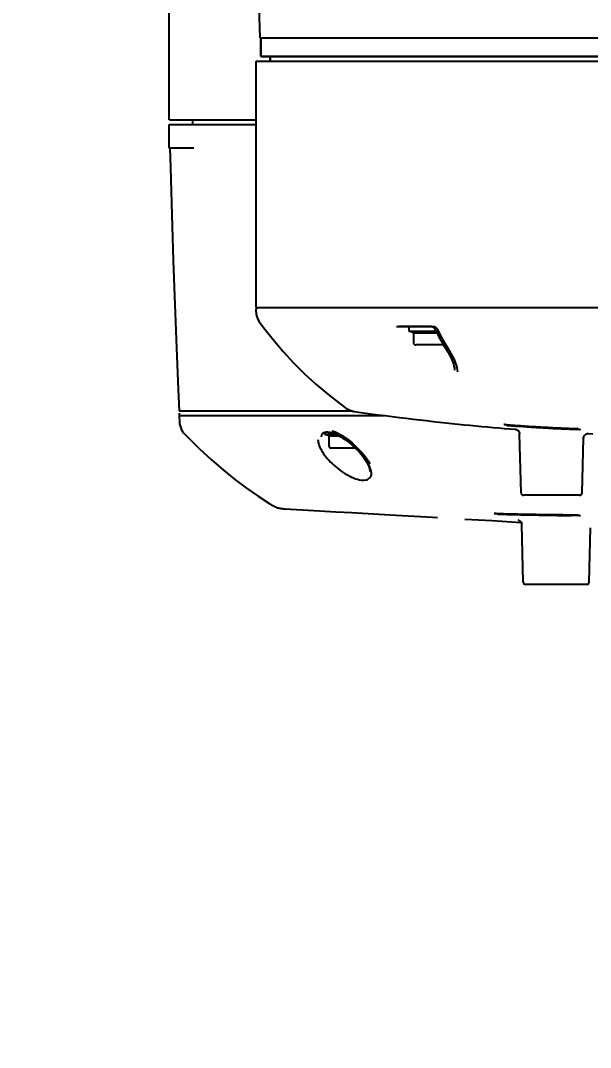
# Model space of a CAD drawing. Header units: millimetres. Extents: x 5828 to 6704, y 123 to 421.
# Drawn here: x 6600.92 to 6607, y 214.1 to 225.04 of the extents above; entities that cross this region are included whole.
import ezdxf

# ---------------------------------------------------------------- set-up
doc = ezdxf.new("R2010")
doc.units = ezdxf.units.MM
doc.linetypes.add('BANKLINE1', pattern=[5.5, 4, -1.5])
doc.layers.add('00_COMPONENTS', color=7, linetype='BANKLINE1')
doc.layers.add('外形图', color=7, linetype='Continuous')
doc.styles.add('微软雅黑', font='msyh.ttc', dxfattribs={"height": 2.1})
doc.dimstyles.new('尺寸标注_1_20比例', dxfattribs={"dimtxt": 2.1, "dimasz": 1.7, "dimexe": 0.5, "dimexo": 0.4, "dimgap": 0.5, "dimtad": 1, "dimdec": 1, "dimlfac": 20, "dimdsep": 46, "dimtxsty": '微软雅黑', "dimcen": 0.09, "dimadec": 0, "dimazin": 0, "dimtp": 0.01, "dimtm": 0.01, "dimtfac": 1, "dimtdec": 1, "dimtofl": 0, "dimtmove": 0, "dimatfit": 3, "dimfxl": 1, "dimtolj": 1, "dimarcsym": 0})

# ---------------------------------------------------------------- blocks, each defined once
blk = doc.blocks.new('*D1538')
at = {"layer": '00_COMPONENTS', "color": 0, "linetype": 'ByBlock', "lineweight": -2, "ltscale": 20}
for p, q in [((6574.469, 229.883), (6574.639, 229.883)), ((6649.886, 223.799), (6656.487, 222.635))]:
    blk.add_line(p, q, dxfattribs=at)
blk.add_arc((6615.38, 229.883), 41.241, 182.3619, 347.6381, dxfattribs=at)
at = {"layer": '00_COMPONENTS', "color": 0}
for points in [[(6574.457, 228.189), (6573.89, 228.177), (6574.139, 229.883)], [(6655.943, 220.999), (6655.387, 221.109), (6655.995, 222.721)]]:
    blk.add_solid(points, dxfattribs=at)
at = {"layer": 'Defpoints', "color": 0}
for p in [(6574.069, 229.883), (6615.38, 229.883), (6649.492, 223.868), (6592.718, 195.426)]:
    blk.add_point(p, dxfattribs=at)
at = {"layer": '00_COMPONENTS', "color": 0, "insert": (6611.924, 190.383), "char_height": 2.1, "attachment_point": 5, "rotation": 355, "style": '微软雅黑'}
blk.add_mtext('\\A1;+\\A1;170%%d', dxfattribs=at)

msp = doc.modelspace()

# ---------------------------------------------------------------- linework, layer by layer
at = {"layer": '外形图', "linetype": 'Continuous'}
for p, q in [((6603.4728, 224.8579), (6603.4447, 225.9307)), ((6602.505, 223.9829), (6602.505, 225.3298)), ((6603.4728, 224.8579), (6610.1893, 224.8579)), ((6603.48, 224.8579), (6603.48, 224.6579)), ((6603.48, 224.6579), (6603.48, 224.8579)), ((6603.43, 224.4829), (6603.43, 224.6079)), ((6603.4301, 224.6079), (6612.3298, 224.6079)), ((6612.2799, 224.6579), (6603.48, 224.6579)), ((6603.48, 224.6579), (6612.2799, 224.6579)), ((6603.58, 224.6579), (6603.58, 224.6079)), ((6603.58, 224.6079), (6603.58, 224.6579)), ((6603.43, 221.9829), (6603.43, 224.4829)), ((6602.505, 223.9329), (6603.43, 223.9329)), ((6602.505, 223.6829), (6602.505, 223.9329)), ((6602.5051, 223.9829), (6603.43, 223.9829)), ((6602.755, 223.9329), (6602.755, 223.9829)), ((6602.7663, 223.6829), (6602.505, 223.6829)), ((6603.4296, 221.9349), (6603.4296, 221.9679)), ((6603.43, 221.9829), (6612.7654, 221.9829)), ((6603.4296, 221.9349), (6603.4315, 221.9104)), ((6603.4315, 221.9104), (6603.4364, 221.8884)), ((6603.4364, 221.8884), (6603.4443, 221.8673)), ((6604.9271, 221.7829), (6605.324, 221.7829)), ((6605.2996, 221.7829), (6604.9493, 221.7829)), ((6605.06, 221.7829), (6605.06, 221.7329)), ((6605.06, 221.7329), (6605.3476, 221.7329)), ((6605.1075, 221.7156), (6605.0698, 221.7293)), ((6605.3354, 221.7559), (6605.3374, 221.7524)), ((6605.3396, 221.7481), (6605.3374, 221.7524)), ((6605.3426, 221.7423), (6605.3396, 221.7481)), ((6605.362, 221.7524), (6605.3704, 221.7363)), ((6605.3704, 221.7363), (6605.3931, 221.6935)), ((6605.1075, 221.7156), (6605.3567, 221.7156)), ((6605.1075, 221.7156), (6605.1075, 221.6104)), ((6605.4275, 221.5854), (6605.1325, 221.5854)), ((6605.4634, 221.5677), (6605.4876, 221.5266)), ((6605.4775, 221.5024), (6605.4806, 221.4971)), ((6605.4806, 221.4971), (6605.498, 221.4662)), ((6605.498, 221.4662), (6605.5125, 221.4368)), ((6605.5255, 221.4606), (6605.5412, 221.4286)), ((6602.6102, 220.8829), (6604.4482, 220.8829)), ((6602.6107, 220.8579), (6602.6107, 220.8329)), ((6604.4801, 220.8758), (6604.573, 220.8629)), ((6602.6107, 220.8329), (6602.6145, 220.7549)), ((6602.6107, 220.8329), (6602.6127, 220.8329)), ((6602.6127, 220.8329), (6602.6234, 220.8329)), ((6602.6234, 220.8329), (6602.6537, 220.8329)), ((6602.6537, 220.8329), (6602.7018, 220.8329)), ((6602.7018, 220.8329), (6602.9527, 220.8329)), ((6602.9527, 220.8329), (6602.9861, 220.8329)), ((6602.9861, 220.8329), (6603.0109, 220.8329)), ((6603.0109, 220.8329), (6603.0713, 220.8329)), ((6603.0713, 220.8329), (6603.2065, 220.8329)), ((6603.2065, 220.8329), (6603.2445, 220.8329)), ((6603.2445, 220.8329), (6603.2518, 220.8329)), ((6603.2518, 220.8329), (6603.2918, 220.8329)), ((6603.2918, 220.8329), (6603.3096, 220.8329)), ((6603.3096, 220.8329), (6603.3579, 220.8329)), ((6603.3579, 220.8329), (6603.3924, 220.8329)), ((6603.3924, 220.8329), (6603.4093, 220.8329)), ((6603.4093, 220.8329), (6603.4746, 220.8329)), ((6603.4746, 220.8329), (6603.4926, 220.8329)), ((6603.4926, 220.8329), (6603.5184, 220.8329)), ((6603.5184, 220.8329), (6603.5252, 220.8329)), ((6603.5252, 220.8329), (6603.641, 220.8329)), ((6603.641, 220.8329), (6603.6642, 220.8329)), ((6603.6642, 220.8329), (6603.6739, 220.8329)), ((6603.6739, 220.8329), (6603.6916, 220.8329)), ((6603.6916, 220.8329), (6603.7033, 220.8329)), ((6603.7033, 220.8329), (6603.7087, 220.8329)), ((6603.7087, 220.8329), (6603.7407, 220.8329)), ((6603.7407, 220.8329), (6603.7573, 220.8329)), ((6603.7573, 220.8329), (6603.7664, 220.8329)), ((6603.7664, 220.8329), (6603.7807, 220.8329)), ((6603.7807, 220.8329), (6603.8055, 220.8329)), ((6603.8055, 220.8329), (6604.0703, 220.8329)), ((6604.0703, 220.8329), (6604.1175, 220.8329)), ((6604.1175, 220.8329), (6604.2536, 220.8328)), ((6604.2536, 220.8328), (6604.2595, 220.8328)), ((6604.2595, 220.8328), (6604.2786, 220.8328)), ((6604.2786, 220.8328), (6604.2964, 220.8328)), ((6604.2964, 220.8328), (6604.3385, 220.8328)), ((6604.3385, 220.8328), (6604.3789, 220.8328)), ((6604.3789, 220.8328), (6604.4608, 220.8328)), ((6604.4608, 220.8328), (6604.4784, 220.8327)), ((6604.4784, 220.8327), (6604.5037, 220.8327)), ((6604.5037, 220.8327), (6604.5693, 220.8327)), ((6604.5693, 220.8327), (6604.745, 220.8327)), ((6604.745, 220.8327), (6604.7539, 220.8327)), ((6604.7539, 220.8327), (6604.7678, 220.8327)), ((6604.7678, 220.8327), (6604.7932, 220.8327)), ((6604.7932, 220.8327), (6604.8003, 220.8327)), ((6606.0798, 220.7376), (6606.0732, 220.7381)), ((6606.0797, 220.7376), (6606.104, 220.7357)), ((6604.1314, 220.6267), (6604.1336, 220.6315)), ((6604.1336, 220.6315), (6604.1354, 220.6346)), ((6604.1598, 220.6536), (6604.1598, 220.6329)), ((6604.1598, 220.6329), (6604.2779, 220.6329)), ((6604.1673, 220.6557), (6604.178, 220.6573)), ((6604.2073, 220.6156), (6604.1697, 220.6293)), ((6604.178, 220.6573), (6604.19, 220.6579)), ((6604.19, 220.6579), (6604.2031, 220.6572)), ((6604.2031, 220.6572), (6604.2171, 220.6551)), ((6604.2171, 220.6551), (6604.2317, 220.6517)), ((6604.2317, 220.6517), (6604.2469, 220.6467)), ((6604.2392, 220.6707), (6604.2533, 220.6668)), ((6604.2469, 220.6467), (6604.2628, 220.6401)), ((6604.2533, 220.6668), (6604.2675, 220.6618)), ((6604.2628, 220.6401), (6604.269, 220.6372)), ((6604.2675, 220.6618), (6604.2816, 220.6557)), ((6604.269, 220.6372), (6604.2848, 220.6295)), ((6604.2816, 220.6557), (6604.2957, 220.6484)), ((6604.2848, 220.6295), (6604.293, 220.6256)), ((6604.2957, 220.6484), (6604.3097, 220.6404)), ((6604.3097, 220.6404), (6604.3133, 220.6382)), ((6604.3133, 220.6382), (6604.3246, 220.6316)), ((6604.3246, 220.6316), (6604.333, 220.6268)), ((6606.081, 220.737), (6606.1074, 220.735)), ((6606.104, 220.7357), (6606.1441, 220.7327)), ((6606.1069, 220.7281), (6606.1069, 220.737)), ((6606.1074, 220.735), (6606.1629, 220.7308)), ((6606.1354, 220.6907), (6606.1935, 220.6861)), ((6606.1969, 220.686), (6606.1991, 220.6857)), ((6606.1972, 220.686), (6606.1992, 220.6857)), ((6606.2313, 220.6633), (6606.234, 220.6584)), ((6606.2555, 220.0072), (6606.239, 220.638)), ((6606.8587, 220.685), (6606.8521, 220.6853)), ((6606.859, 220.6935), (6606.8524, 220.6937)), ((6606.8796, 220.6843), (6606.8587, 220.685)), ((6606.8623, 220.6923), (6606.859, 220.6935)), ((6606.972, 220.6406), (6606.968, 220.6408)), ((6606.968, 220.6407), (6607.0199, 220.6387)), ((6606.9682, 220.6407), (6606.9681, 220.6407)), ((6606.9691, 220.6407), (6606.9681, 220.6407)), ((6604.1273, 220.6042), (6604.1275, 220.6085)), ((6604.2073, 220.6156), (6604.313, 220.6156)), ((6604.2073, 220.6156), (6604.2073, 220.5104)), ((6604.2932, 220.6255), (6604.2995, 220.6225)), ((6604.2995, 220.6225), (6604.3188, 220.6126)), ((6604.3188, 220.6126), (6604.3387, 220.6014)), ((6604.3387, 220.6014), (6604.3588, 220.5891)), ((6604.3588, 220.5891), (6604.3791, 220.5756)), ((6604.361, 220.6095), (6604.3662, 220.6061)), ((6604.3662, 220.6061), (6604.3832, 220.5947)), ((6604.3791, 220.5756), (6604.3921, 220.5666)), ((6604.3832, 220.5947), (6604.4178, 220.5693)), ((6604.3921, 220.5666), (6604.4225, 220.5437)), ((6604.4178, 220.5693), (6604.4531, 220.5409)), ((6604.4225, 220.5437), (6604.4537, 220.5179)), ((6606.9071, 220.0072), (6606.9224, 220.5919)), ((6606.9224, 220.5919), (6606.923, 220.5983)), ((6604.4891, 220.4854), (6604.2323, 220.4854)), ((6604.4537, 220.5179), (6604.4847, 220.4897)), ((6604.6455, 220.2392), (6604.6455, 220.2383)), ((6604.6455, 220.2383), (6604.6456, 220.234)), ((6606.8818, 219.9829), (6606.2805, 219.9829)), ((6606.8821, 219.9829), (6606.281, 219.9829)), ((6603.6104, 219.8722), (6603.6217, 219.8659)), ((6604.0458, 219.8212), (6604.2814, 219.808)), ((6605.9703, 219.7893), (6605.9782, 219.7891)), ((6605.9743, 219.7884), (6605.9703, 219.7893)), ((6605.9782, 219.7891), (6606.0074, 219.7885)), ((6605.9782, 219.7888), (6606.0101, 219.7881)), ((6606.0074, 219.7885), (6606.0696, 219.7871)), ((6606.0101, 219.7881), (6606.0782, 219.7866)), ((6606.0106, 219.7817), (6606.0106, 219.7888)), ((6606.8525, 219.7667), (6606.7868, 219.7675)), ((6606.8799, 219.766), (6606.7917, 219.767)), ((6606.8475, 219.7747), (6606.8526, 219.7746)), ((6606.8799, 219.7664), (6606.8525, 219.7667)), ((6606.8844, 219.7669), (6606.8884, 219.7659)), ((6605.6571, 219.7297), (6605.9458, 219.7124)), ((6605.9458, 219.7124), (6606.2574, 219.6933)), ((6606.2295, 219.7172), (6606.2303, 219.7169)), ((6606.2326, 219.7166), (6606.2299, 219.7171)), ((6606.2621, 219.6805), (6606.2631, 219.6718)), ((6606.2792, 219.0572), (6606.2631, 219.6718)), ((6606.9807, 219.0572), (6606.9959, 219.635)), ((6606.9555, 219.0329), (6606.3042, 219.0329)), ((6606.9557, 219.0329), (6606.3045, 219.0329))]:
    msp.add_line(p, q, dxfattribs=at)
for points in [[(6602.5116, 223.6829), (6602.5167, 223.477), (6602.5306, 222.9732), (6602.546, 222.4847), (6602.5628, 222.0115), (6602.5809, 221.5535), (6602.6002, 221.1109), (6602.6109, 220.8829)], [(6603.4443, 221.8673), (6603.455, 221.8474), (6603.4602, 221.8397)], [(6603.4602, 221.8397), (6603.5097, 221.7721), (6603.6113, 221.6419), (6603.7182, 221.516), (6603.8303, 221.3946), (6603.9472, 221.2779), (6604.0688, 221.1662), (6604.1949, 221.0595), (6604.3252, 220.9582), (6604.3872, 220.9129)], [(6605.2997, 221.7829), (6605.3011, 221.7828), (6605.3033, 221.7824), (6605.306, 221.7817), (6605.3089, 221.7805), (6605.3121, 221.7789), (6605.3153, 221.777)], [(6605.3153, 221.777), (6605.3185, 221.7747), (6605.3217, 221.7721)], [(6605.3217, 221.7721), (6605.3248, 221.7693), (6605.3277, 221.7662), (6605.3305, 221.7629), (6605.3331, 221.7595), (6605.3354, 221.7559)], [(6605.3241, 221.7829), (6605.3249, 221.7829), (6605.327, 221.7826), (6605.3297, 221.7819), (6605.3327, 221.7808), (6605.336, 221.7792), (6605.3393, 221.7773), (6605.3426, 221.775), (6605.3459, 221.7724), (6605.3491, 221.7695), (6605.3521, 221.7663), (6605.355, 221.763), (6605.3577, 221.7594), (6605.3601, 221.7557), (6605.362, 221.7524)], [(6605.3931, 221.6935), (6605.4161, 221.6511), (6605.4396, 221.6092), (6605.4634, 221.5677)], [(6605.4876, 221.5266), (6605.5065, 221.495), (6605.5255, 221.4606)], [(6605.5125, 221.4368), (6605.5244, 221.409), (6605.5337, 221.3829), (6605.5403, 221.3589), (6605.5444, 221.3373), (6605.5462, 221.3179), (6605.5463, 221.316)], [(6605.5412, 221.4286), (6605.5537, 221.3987), (6605.5636, 221.3704)], [(6605.5636, 221.3704), (6605.5708, 221.3434), (6605.5753, 221.3182), (6605.5769, 221.2992)], [(6604.3872, 220.9129), (6604.3902, 220.9108), (6604.3989, 220.9051), (6604.4077, 220.9), (6604.4165, 220.8954), (6604.4253, 220.8913), (6604.4341, 220.8877), (6604.4427, 220.8846), (6604.4512, 220.882), (6604.4595, 220.8797), (6604.4676, 220.8779), (6604.4749, 220.8766), (6604.4801, 220.8758)], [(6604.573, 220.8629), (6604.6516, 220.8523), (6604.7295, 220.8419), (6604.8067, 220.8319), (6604.8828, 220.8222), (6604.9578, 220.8128), (6605.0321, 220.8037), (6605.1052, 220.7949), (6605.177, 220.7864), (6605.2479, 220.7782), (6605.3176, 220.7703), (6605.3857, 220.7627), (6605.4526, 220.7554), (6605.5186, 220.7484), (6605.5837, 220.7416), (6605.6477, 220.735), (6605.7111, 220.7287), (6605.7738, 220.7226), (6605.8356, 220.7167), (6605.8969, 220.7111), (6605.9575, 220.7056), (6606.0174, 220.7004), (6606.0767, 220.6954), (6606.1354, 220.6907)], [(6602.6145, 220.7549), (6602.6152, 220.7451), (6602.6192, 220.7221)], [(6602.6192, 220.7221), (6602.626, 220.7004), (6602.6354, 220.68), (6602.647, 220.6613)], [(6602.647, 220.6613), (6602.6601, 220.6451), (6602.6641, 220.6409)], [(6602.6641, 220.6409), (6602.7024, 220.6018), (6602.8282, 220.4785), (6602.9538, 220.3623), (6603.0794, 220.2534), (6603.2047, 220.1519), (6603.3293, 220.0581), (6603.453, 219.9718), (6603.5757, 219.8932), (6603.6104, 219.8722)], [(6604.1354, 220.6347), (6604.1368, 220.6368), (6604.139, 220.6397), (6604.1414, 220.6428), (6604.1421, 220.6437)], [(6604.1421, 220.6437), (6604.1455, 220.6469), (6604.151, 220.6502), (6604.1582, 220.6532), (6604.1673, 220.6557)], [(6606.1991, 220.6857), (6606.1997, 220.6855), (6606.2019, 220.685), (6606.2048, 220.6842), (6606.2082, 220.6829), (6606.2122, 220.681), (6606.2165, 220.6785), (6606.2207, 220.6754), (6606.2246, 220.6718), (6606.2281, 220.6678), (6606.2313, 220.6633)], [(6606.1992, 220.6857), (6606.1996, 220.6856), (6606.201, 220.6853), (6606.203, 220.6848), (6606.2054, 220.6841), (6606.2081, 220.683), (6606.2113, 220.6816), (6606.2147, 220.6798), (6606.2182, 220.6775), (6606.2217, 220.6748), (6606.2251, 220.6716), (6606.2285, 220.6678), (6606.2317, 220.6632)], [(6606.2317, 220.6632), (6606.2346, 220.6579), (6606.237, 220.6518), (6606.2387, 220.6447)], [(6606.234, 220.6584), (6606.2362, 220.6531), (6606.2378, 220.6475)], [(6606.2378, 220.6475), (6606.2387, 220.6415), (6606.239, 220.638)], [(6606.9318, 220.6199), (6606.9349, 220.6238), (6606.938, 220.627), (6606.9412, 220.6297), (6606.9444, 220.6321), (6606.9475, 220.634), (6606.9507, 220.6357), (6606.9538, 220.6371), (6606.9569, 220.6382), (6606.9598, 220.639), (6606.9626, 220.6397), (6606.9653, 220.6401), (6606.9675, 220.6404), (6606.9691, 220.6405), (6606.9703, 220.6406), (6606.9712, 220.6406), (6606.9718, 220.6406)], [(6604.1275, 220.6085), (6604.1283, 220.6152), (6604.1296, 220.6213), (6604.1314, 220.6267)], [(6604.333, 220.6268), (6604.3467, 220.6185), (6604.361, 220.6095)], [(6604.4531, 220.5409), (6604.4873, 220.5106), (6604.52, 220.4789)], [(6606.923, 220.5983), (6606.9244, 220.6047), (6606.9265, 220.6105), (6606.929, 220.6156), (6606.9318, 220.6199)], [(6604.4847, 220.4897), (6604.5142, 220.4602), (6604.542, 220.4297), (6604.5676, 220.3986), (6604.5895, 220.3687), (6604.6076, 220.3406), (6604.6221, 220.3142), (6604.6329, 220.2902)], [(6604.52, 220.4789), (6604.5509, 220.4459), (6604.579, 220.413), (6604.6039, 220.3805), (6604.6257, 220.3486), (6604.6437, 220.318)], [(6604.6329, 220.2902), (6604.6402, 220.269), (6604.6444, 220.2506), (6604.6455, 220.2392)], [(6603.6217, 219.8659), (6603.6359, 219.8591), (6603.6482, 219.8543), (6603.6589, 219.8508), (6603.6681, 219.8482), (6603.6759, 219.8463), (6603.6823, 219.845), (6603.6881, 219.8439), (6603.6934, 219.843), (6603.6981, 219.8424), (6603.7026, 219.8418), (6603.707, 219.8412), (6603.7112, 219.8408), (6603.7154, 219.8404), (6603.7196, 219.84), (6603.7238, 219.8396), (6603.7281, 219.8393), (6603.7325, 219.839), (6603.737, 219.8387), (6603.7417, 219.8384), (6604.0458, 219.8212)], [(6604.2814, 219.808), (6604.4459, 219.7988), (6604.8605, 219.7757)], [(6604.8605, 219.7757), (6605.3113, 219.7501), (6605.366, 219.7469)], [(6606.2303, 219.7169), (6606.2297, 219.7171), (6606.2294, 219.7171), (6606.2295, 219.7171), (6606.2301, 219.7169), (6606.2316, 219.7165), (6606.234, 219.7155), (6606.2371, 219.714), (6606.2411, 219.7117), (6606.246, 219.708), (6606.2511, 219.7029), (6606.2558, 219.6966), (6606.2595, 219.6891), (6606.2621, 219.6805)]]:
    msp.add_lwpolyline(points, dxfattribs=at)
for centre, radius, start, end in [((6603.4446, 221.9679), 0.015, 90, 180), ((6605.075, 221.7434), 0.015, 224.44366, 250), ((6609.2833, 223.7947), 4.4431, 207.51141, 207.64829), ((6609.2715, 223.7885), 4.4298, 207.64829, 207.78084), ((6609.2472, 223.7756), 4.4023, 207.78055, 208.19909), ((6609.1356, 223.7151), 4.2753, 208.19074, 210.32486), ((6605.1325, 221.6104), 0.025, 180, 270), ((6605.4275, 221.6104), 0.025, 270, 272.26074), ((6609.0263, 223.6519), 4.149, 210.33336, 210.76882), ((6608.9896, 223.63), 4.1063, 210.76881, 211.20731), ((6604.1748, 220.6434), 0.015, 224.44366, 250), ((6607.5628, 239.5482), 18.8763, 265.57657, 267.65145), ((6607.5584, 239.4382), 18.7668, 265.57085, 267.73605), ((6607.5078, 239.0505), 18.3685, 265.74218, 267.95519), ((6607.5121, 239.0987), 18.4173, 265.79885, 267.95146), ((6607.489, 237.9807), 17.3072, 267.6828, 267.89098), ((6607.2599, 221.8184), 1.1942, 250.55046, 251.87436), ((6606.9474, 220.9166), 0.2418, 253.02362, 253.73677), ((6606.9821, 220.9744), 0.3339, 267.76946, 268.2743), ((6603.9057, 219.8808), 0.8443, 50.85289, 55.71377), ((6603.8609, 219.8245), 0.9163, 46.28302, 50.9043), ((6606.9721, 220.5906), 0.0497, 169.82715, 178.51088), ((6604.2323, 220.5104), 0.025, 180, 270), ((6604.3175, 220.1484), 0.3533, 22.46505, 26.31904), ((6606.2805, 220.0079), 0.025, 181.5, 270), ((6606.8821, 220.0079), 0.025, 270, 358.5), ((6607.6096, 285.3944), 65.6325, 268.600042, 269.285953), ((6607.6034, 285.2146), 65.4522, 268.605505, 269.285128), ((6607.4653, 282.8894), 63.1177, 268.732926, 269.439216), ((6607.4644, 282.6483), 62.877, 268.736731, 269.437882), ((6606.3042, 219.0579), 0.025, 181.5, 270), ((6606.9555, 219.0579), 0.025, 270, 328.99184), ((6606.9557, 219.0579), 0.025, 270, 358.5)]:
    msp.add_arc(centre, radius, start, end, dxfattribs=at)
for points, knots in [([(6606.1069, 220.7281), (6606.1026, 220.7295), (6606.0939, 220.7324), (6606.0853, 220.7355), (6606.081, 220.7371)], [0, 0, 0, 0, 0.4978631, 1, 1, 1, 1]), ([(6606.2306, 220.6618), (6606.2314, 220.6607), (6606.2329, 220.6583), (6606.2342, 220.6558), (6606.2347, 220.6546)], [0, 0, 0, 0, 0.503441, 1, 1, 1, 1]), ([(6606.2347, 220.6546), (6606.2354, 220.6532), (6606.2366, 220.6504), (6606.2375, 220.6475), (6606.2378, 220.6461)], [0, 0, 0, 0, 0.5054039, 1, 1, 1, 1]), ([(6606.2378, 220.6461), (6606.2382, 220.6447), (6606.2387, 220.6421), (6606.2389, 220.6394), (6606.239, 220.638)], [0, 0, 0, 0, 0.504814, 1, 1, 1, 1]), ([(6606.8538, 220.6931), (6606.8576, 220.6918), (6606.8652, 220.689), (6606.8729, 220.6865), (6606.8768, 220.6853)], [0, 0, 0, 0, 0.5017974, 1, 1, 1, 1]), ([(6604.0894, 220.5786), (6604.0906, 220.5314), (6604.1397, 220.4275), (6604.2584, 220.2941), (6604.412, 220.1865), (6604.5415, 220.1368), (6604.5992, 220.1468)], [0, 0, 0, 0, 0.1996634, 0.4598391, 0.7520793, 1, 1, 1, 1]), ([(6604.6342, 220.305), (6604.6266, 220.3203), (6604.5883, 220.3869), (6604.5373, 220.4455), (6604.4942, 220.4867)], [0, 0, 0, 0, 0.2225036, 1, 1, 1, 1]), ([(6604.6519, 220.2618), (6604.6508, 220.2654), (6604.6483, 220.2726), (6604.6455, 220.2798), (6604.644, 220.2834)], [0, 0, 0, 0, 0.4915306, 1, 1, 1, 1]), ([(6606.0106, 219.7817), (6606.0052, 219.7829), (6605.9944, 219.7852), (6605.9836, 219.7876), (6605.9782, 219.7889)], [0, 0, 0, 0, 0.4996727, 1, 1, 1, 1]), ([(6606.8526, 219.7747), (6606.8579, 219.7733), (6606.8685, 219.7707), (6606.8791, 219.7681), (6606.8844, 219.7669)], [0, 0, 0, 0, 0.500881, 1, 1, 1, 1])]:
    msp.add_open_spline(points, degree=3, knots=knots, dxfattribs=at)
for points in [[(6604.6379, 220.1637), (6604.6545, 220.1778), (6604.6612, 220.2035), (6604.6595, 220.2252)], [(6604.6595, 220.2252), (6604.6585, 220.2376), (6604.6557, 220.2499), (6604.6519, 220.2618)], [(6604.5992, 220.1468), (6604.6131, 220.1492), (6604.6272, 220.1546), (6604.6379, 220.1637)]]:
    msp.add_open_spline(points, degree=3, dxfattribs=at)

# ---------------------------------------------------------------- dimensions: what is measured, and where the dimension line sits
at = {"layer": '00_COMPONENTS', "linetype": 'ByBlock', "ltscale": 20}
dim = msp.add_angular_dim_3p(base=(6592.7175, 195.4263), center=(6615.38, 229.8829), p1=(6574.0692, 229.8829), p2=(6649.492, 223.868), text='\\A1;+<>', dimstyle='尺寸标注_1_20比例', dxfattribs=at)
dim.commit()
dim.dimension.update_dxf_attribs({"geometry": '*D1538', "text_midpoint": (6611.9242, 190.3832)})

doc.saveas('drawing.dxf')
